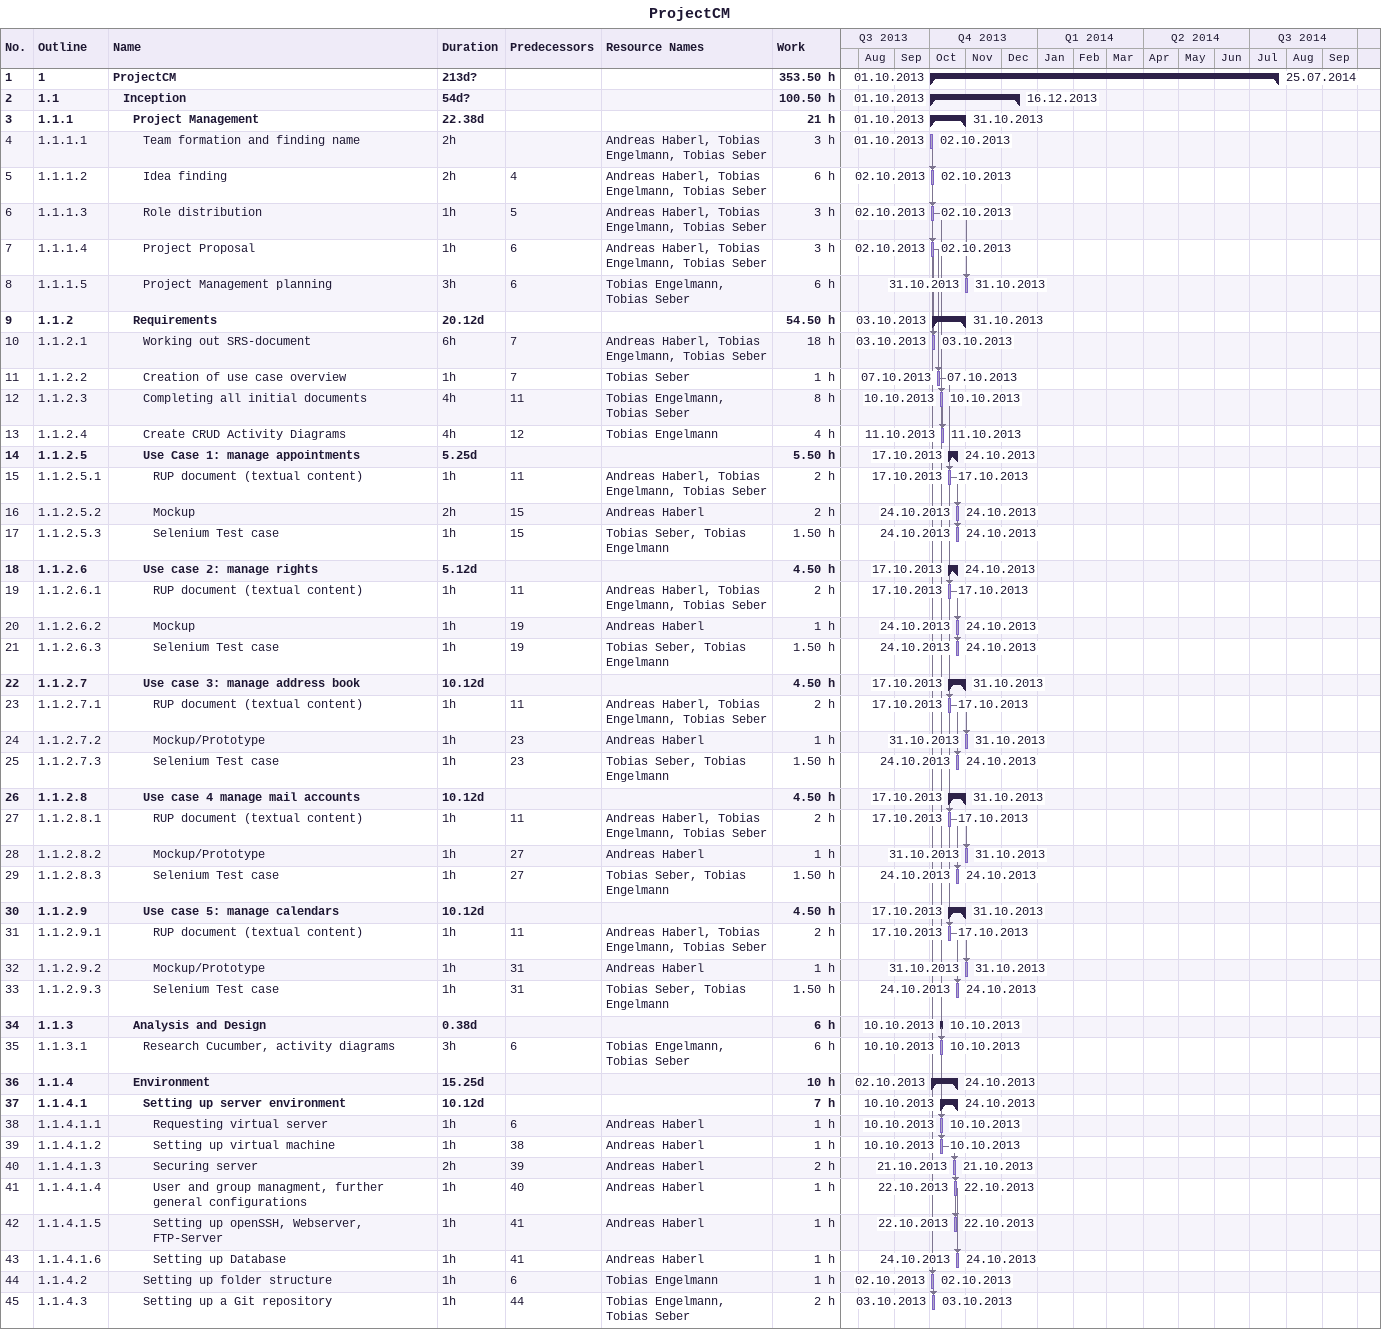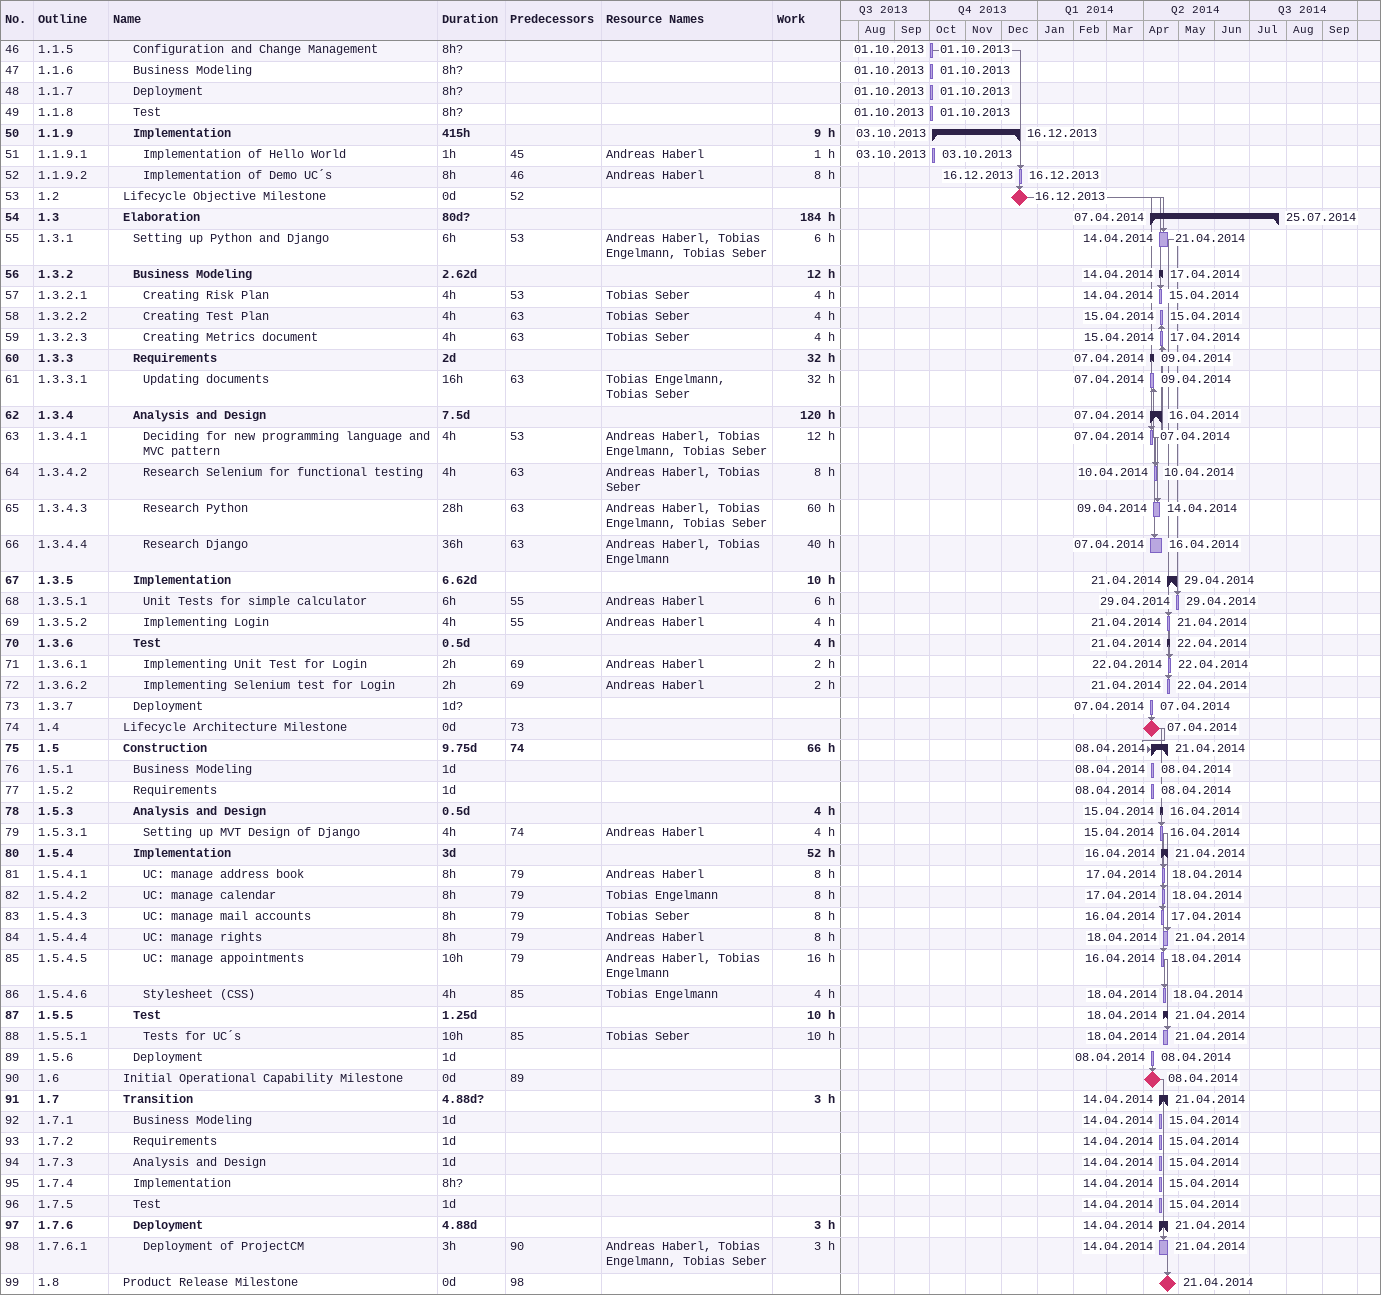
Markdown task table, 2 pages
ProjectCM

| ID | WBS | Task | Duration | Start | Finish | Predecessors | Resources | Work (h) |
|---|---|---|---|---|---|---|---|---|
| 1 | 1 | **ProjectCM** | 213d? | 2013-10-01 | 2014-07-25 |  |  | 353.50 |
| 2 | 1.1 | **Inception** | 54d? | 2013-10-01 | 2013-12-16 |  |  | 100.50 |
| 3 | 1.1.1 | **Project Management** | 22.38d | 2013-10-01 | 2013-10-31 |  |  | 21 |
| 4 | 1.1.1.1 | Team formation and finding name | 2h | 2013-10-01 | 2013-10-02 |  | Andreas Haberl, Tobias Engelmann, Tobias Seber | 3 |
| 5 | 1.1.1.2 | Idea finding | 2h | 2013-10-02 | 2013-10-02 | 4 | Andreas Haberl, Tobias Engelmann, Tobias Seber | 6 |
| 6 | 1.1.1.3 | Role distribution | 1h | 2013-10-02 | 2013-10-02 | 5 | Andreas Haberl, Tobias Engelmann, Tobias Seber | 3 |
| 7 | 1.1.1.4 | Project Proposal | 1h | 2013-10-02 | 2013-10-02 | 6 | Andreas Haberl, Tobias Engelmann, Tobias Seber | 3 |
| 8 | 1.1.1.5 | Project Management planning | 3h | 2013-10-31 | 2013-10-31 | 6 | Tobias Engelmann, Tobias Seber | 6 |
| 9 | 1.1.2 | **Requirements** | 20.12d | 2013-10-03 | 2013-10-31 |  |  | 54.50 |
| 10 | 1.1.2.1 | Working out SRS-document | 6h | 2013-10-03 | 2013-10-03 | 7 | Andreas Haberl, Tobias Engelmann, Tobias Seber | 18 |
| 11 | 1.1.2.2 | Creation of use case overview | 1h | 2013-10-07 | 2013-10-07 | 7 | Tobias Seber | 1 |
| 12 | 1.1.2.3 | Completing all initial documents | 4h | 2013-10-10 | 2013-10-10 | 11 | Tobias Engelmann, Tobias Seber | 8 |
| 13 | 1.1.2.4 | Create CRUD Activity Diagrams | 4h | 2013-10-11 | 2013-10-11 | 12 | Tobias Engelmann | 4 |
| 14 | 1.1.2.5 | **Use Case 1: manage appointments** | 5.25d | 2013-10-17 | 2013-10-24 |  |  | 5.50 |
| 15 | 1.1.2.5.1 | RUP document (textual content) | 1h | 2013-10-17 | 2013-10-17 | 11 | Andreas Haberl, Tobias Engelmann, Tobias Seber | 2 |
| 16 | 1.1.2.5.2 | Mockup | 2h | 2013-10-24 | 2013-10-24 | 15 | Andreas Haberl | 2 |
| 17 | 1.1.2.5.3 | Selenium Test case | 1h | 2013-10-24 | 2013-10-24 | 15 | Tobias Seber, Tobias Engelmann | 1.50 |
| 18 | 1.1.2.6 | **Use case 2: manage rights** | 5.12d | 2013-10-17 | 2013-10-24 |  |  | 4.50 |
| 19 | 1.1.2.6.1 | RUP document (textual content) | 1h | 2013-10-17 | 2013-10-17 | 11 | Andreas Haberl, Tobias Engelmann, Tobias Seber | 2 |
| 20 | 1.1.2.6.2 | Mockup | 1h | 2013-10-24 | 2013-10-24 | 19 | Andreas Haberl | 1 |
| 21 | 1.1.2.6.3 | Selenium Test case | 1h | 2013-10-24 | 2013-10-24 | 19 | Tobias Seber, Tobias Engelmann | 1.50 |
| 22 | 1.1.2.7 | **Use case 3: manage address book** | 10.12d | 2013-10-17 | 2013-10-31 |  |  | 4.50 |
| 23 | 1.1.2.7.1 | RUP document (textual content) | 1h | 2013-10-17 | 2013-10-17 | 11 | Andreas Haberl, Tobias Engelmann, Tobias Seber | 2 |
| 24 | 1.1.2.7.2 | Mockup/Prototype | 1h | 2013-10-31 | 2013-10-31 | 23 | Andreas Haberl | 1 |
| 25 | 1.1.2.7.3 | Selenium Test case | 1h | 2013-10-24 | 2013-10-24 | 23 | Tobias Seber, Tobias Engelmann | 1.50 |
| 26 | 1.1.2.8 | **Use case 4 manage mail accounts** | 10.12d | 2013-10-17 | 2013-10-31 |  |  | 4.50 |
| 27 | 1.1.2.8.1 | RUP document (textual content) | 1h | 2013-10-17 | 2013-10-17 | 11 | Andreas Haberl, Tobias Engelmann, Tobias Seber | 2 |
| 28 | 1.1.2.8.2 | Mockup/Prototype | 1h | 2013-10-31 | 2013-10-31 | 27 | Andreas Haberl | 1 |
| 29 | 1.1.2.8.3 | Selenium Test case | 1h | 2013-10-24 | 2013-10-24 | 27 | Tobias Seber, Tobias Engelmann | 1.50 |
| 30 | 1.1.2.9 | **Use case 5: manage calendars** | 10.12d | 2013-10-17 | 2013-10-31 |  |  | 4.50 |
| 31 | 1.1.2.9.1 | RUP document (textual content) | 1h | 2013-10-17 | 2013-10-17 | 11 | Andreas Haberl, Tobias Engelmann, Tobias Seber | 2 |
| 32 | 1.1.2.9.2 | Mockup/Prototype | 1h | 2013-10-31 | 2013-10-31 | 31 | Andreas Haberl | 1 |
| 33 | 1.1.2.9.3 | Selenium Test case | 1h | 2013-10-24 | 2013-10-24 | 31 | Tobias Seber, Tobias Engelmann | 1.50 |
| 34 | 1.1.3 | **Analysis and Design** | 0.38d | 2013-10-10 | 2013-10-10 |  |  | 6 |
| 35 | 1.1.3.1 | Research Cucumber, activity diagrams | 3h | 2013-10-10 | 2013-10-10 | 6 | Tobias Engelmann, Tobias Seber | 6 |
| 36 | 1.1.4 | **Environment** | 15.25d | 2013-10-02 | 2013-10-24 |  |  | 10 |
| 37 | 1.1.4.1 | **Setting up server environment** | 10.12d | 2013-10-10 | 2013-10-24 |  |  | 7 |
| 38 | 1.1.4.1.1 | Requesting virtual server | 1h | 2013-10-10 | 2013-10-10 | 6 | Andreas Haberl | 1 |
| 39 | 1.1.4.1.2 | Setting up virtual machine | 1h | 2013-10-10 | 2013-10-10 | 38 | Andreas Haberl | 1 |
| 40 | 1.1.4.1.3 | Securing server | 2h | 2013-10-21 | 2013-10-21 | 39 | Andreas Haberl | 2 |
| 41 | 1.1.4.1.4 | User and group managment, further general configurations | 1h | 2013-10-22 | 2013-10-22 | 40 | Andreas Haberl | 1 |
| 42 | 1.1.4.1.5 | Setting up openSSH, Webserver, FTP-Server | 1h | 2013-10-22 | 2013-10-22 | 41 | Andreas Haberl | 1 |
| 43 | 1.1.4.1.6 | Setting up Database | 1h | 2013-10-24 | 2013-10-24 | 41 | Andreas Haberl | 1 |
| 44 | 1.1.4.2 | Setting up folder structure | 1h | 2013-10-02 | 2013-10-02 | 6 | Tobias Engelmann | 1 |
| 45 | 1.1.4.3 | Setting up a Git repository | 1h | 2013-10-03 | 2013-10-03 | 44 | Tobias Engelmann, Tobias Seber | 2 |
| 46 | 1.1.5 | Configuration and Change Management | 8h? | 2013-10-01 | 2013-10-01 |  |  |  |
| 47 | 1.1.6 | Business Modeling | 8h? | 2013-10-01 | 2013-10-01 |  |  |  |
| 48 | 1.1.7 | Deployment | 8h? | 2013-10-01 | 2013-10-01 |  |  |  |
| 49 | 1.1.8 | Test | 8h? | 2013-10-01 | 2013-10-01 |  |  |  |
| 50 | 1.1.9 | **Implementation** | 415h | 2013-10-03 | 2013-12-16 |  |  | 9 |
| 51 | 1.1.9.1 | Implementation of Hello World | 1h | 2013-10-03 | 2013-10-03 | 45 | Andreas Haberl | 1 |
| 52 | 1.1.9.2 | Implementation of Demo UC´s | 8h | 2013-12-16 | 2013-12-16 | 46 | Andreas Haberl | 8 |
| 53 | 1.2 | Lifecycle Objective Milestone | 0d | 2013-12-16 | 2013-12-16 | 52 |  |  |
| 54 | 1.3 | **Elaboration** | 80d? | 2014-04-07 | 2014-07-25 |  |  | 184 |
| 55 | 1.3.1 | Setting up Python and Django | 6h | 2014-04-14 | 2014-04-21 | 53 | Andreas Haberl, Tobias Engelmann, Tobias Seber | 6 |
| 56 | 1.3.2 | **Business Modeling** | 2.62d | 2014-04-14 | 2014-04-17 |  |  | 12 |
| 57 | 1.3.2.1 | Creating Risk Plan | 4h | 2014-04-14 | 2014-04-15 | 53 | Tobias Seber | 4 |
| 58 | 1.3.2.2 | Creating Test Plan | 4h | 2014-04-15 | 2014-04-15 | 63 | Tobias Seber | 4 |
| 59 | 1.3.2.3 | Creating Metrics document | 4h | 2014-04-15 | 2014-04-17 | 63 | Tobias Seber | 4 |
| 60 | 1.3.3 | **Requirements** | 2d | 2014-04-07 | 2014-04-09 |  |  | 32 |
| 61 | 1.3.3.1 | Updating documents | 16h | 2014-04-07 | 2014-04-09 | 63 | Tobias Engelmann, Tobias Seber | 32 |
| 62 | 1.3.4 | **Analysis and Design** | 7.5d | 2014-04-07 | 2014-04-16 |  |  | 120 |
| 63 | 1.3.4.1 | Deciding for new programming language and MVC pattern | 4h | 2014-04-07 | 2014-04-07 | 53 | Andreas Haberl, Tobias Engelmann, Tobias Seber | 12 |
| 64 | 1.3.4.2 | Research Selenium for functional testing | 4h | 2014-04-10 | 2014-04-10 | 63 | Andreas Haberl, Tobias Seber | 8 |
| 65 | 1.3.4.3 | Research Python | 28h | 2014-04-09 | 2014-04-14 | 63 | Andreas Haberl, Tobias Engelmann, Tobias Seber | 60 |
| 66 | 1.3.4.4 | Research Django | 36h | 2014-04-07 | 2014-04-16 | 63 | Andreas Haberl, Tobias Engelmann | 40 |
| 67 | 1.3.5 | **Implementation** | 6.62d | 2014-04-21 | 2014-04-29 |  |  | 10 |
| 68 | 1.3.5.1 | Unit Tests for simple calculator | 6h | 2014-04-29 | 2014-04-29 | 55 | Andreas Haberl | 6 |
| 69 | 1.3.5.2 | Implementing Login | 4h | 2014-04-21 | 2014-04-21 | 55 | Andreas Haberl | 4 |
| 70 | 1.3.6 | **Test** | 0.5d | 2014-04-21 | 2014-04-22 |  |  | 4 |
| 71 | 1.3.6.1 | Implementing Unit Test for Login | 2h | 2014-04-22 | 2014-04-22 | 69 | Andreas Haberl | 2 |
| 72 | 1.3.6.2 | Implementing Selenium test for Login | 2h | 2014-04-21 | 2014-04-22 | 69 | Andreas Haberl | 2 |
| 73 | 1.3.7 | Deployment | 1d? | 2014-04-07 | 2014-04-07 |  |  |  |
| 74 | 1.4 | Lifecycle Architecture Milestone | 0d | 2014-04-07 | 2014-04-07 | 73 |  |  |
| 75 | 1.5 | **Construction** | 9.75d | 2014-04-08 | 2014-04-21 | 74 |  | 66 |
| 76 | 1.5.1 | Business Modeling | 1d | 2014-04-08 | 2014-04-08 |  |  |  |
| 77 | 1.5.2 | Requirements | 1d | 2014-04-08 | 2014-04-08 |  |  |  |
| 78 | 1.5.3 | **Analysis and Design** | 0.5d | 2014-04-15 | 2014-04-16 |  |  | 4 |
| 79 | 1.5.3.1 | Setting up MVT Design of Django | 4h | 2014-04-15 | 2014-04-16 | 74 | Andreas Haberl | 4 |
| 80 | 1.5.4 | **Implementation** | 3d | 2014-04-16 | 2014-04-21 |  |  | 52 |
| 81 | 1.5.4.1 | UC: manage address book | 8h | 2014-04-17 | 2014-04-18 | 79 | Andreas Haberl | 8 |
| 82 | 1.5.4.2 | UC: manage calendar | 8h | 2014-04-17 | 2014-04-18 | 79 | Tobias Engelmann | 8 |
| 83 | 1.5.4.3 | UC: manage mail accounts | 8h | 2014-04-16 | 2014-04-17 | 79 | Tobias Seber | 8 |
| 84 | 1.5.4.4 | UC: manage rights | 8h | 2014-04-18 | 2014-04-21 | 79 | Andreas Haberl | 8 |
| 85 | 1.5.4.5 | UC: manage appointments | 10h | 2014-04-16 | 2014-04-18 | 79 | Andreas Haberl, Tobias Engelmann | 16 |
| 86 | 1.5.4.6 | Stylesheet (CSS) | 4h | 2014-04-18 | 2014-04-18 | 85 | Tobias Engelmann | 4 |
| 87 | 1.5.5 | **Test** | 1.25d | 2014-04-18 | 2014-04-21 |  |  | 10 |
| 88 | 1.5.5.1 | Tests for UC´s | 10h | 2014-04-18 | 2014-04-21 | 85 | Tobias Seber | 10 |
| 89 | 1.5.6 | Deployment | 1d | 2014-04-08 | 2014-04-08 |  |  |  |
| 90 | 1.6 | Initial Operational Capability Milestone | 0d | 2014-04-08 | 2014-04-08 | 89 |  |  |
| 91 | 1.7 | **Transition** | 4.88d? | 2014-04-14 | 2014-04-21 |  |  | 3 |
| 92 | 1.7.1 | Business Modeling | 1d | 2014-04-14 | 2014-04-15 |  |  |  |
| 93 | 1.7.2 | Requirements | 1d | 2014-04-14 | 2014-04-15 |  |  |  |
| 94 | 1.7.3 | Analysis and Design | 1d | 2014-04-14 | 2014-04-15 |  |  |  |
| 95 | 1.7.4 | Implementation | 8h? | 2014-04-14 | 2014-04-15 |  |  |  |
| 96 | 1.7.5 | Test | 1d | 2014-04-14 | 2014-04-15 |  |  |  |
| 97 | 1.7.6 | **Deployment** | 4.88d | 2014-04-14 | 2014-04-21 |  |  | 3 |
| 98 | 1.7.6.1 | Deployment of ProjectCM | 3h | 2014-04-14 | 2014-04-21 | 90 | Andreas Haberl, Tobias Engelmann, Tobias Seber | 3 |
| 99 | 1.8 | Product Release Milestone | 0d | 2014-04-21 | 2014-04-21 | 98 |  |  |
